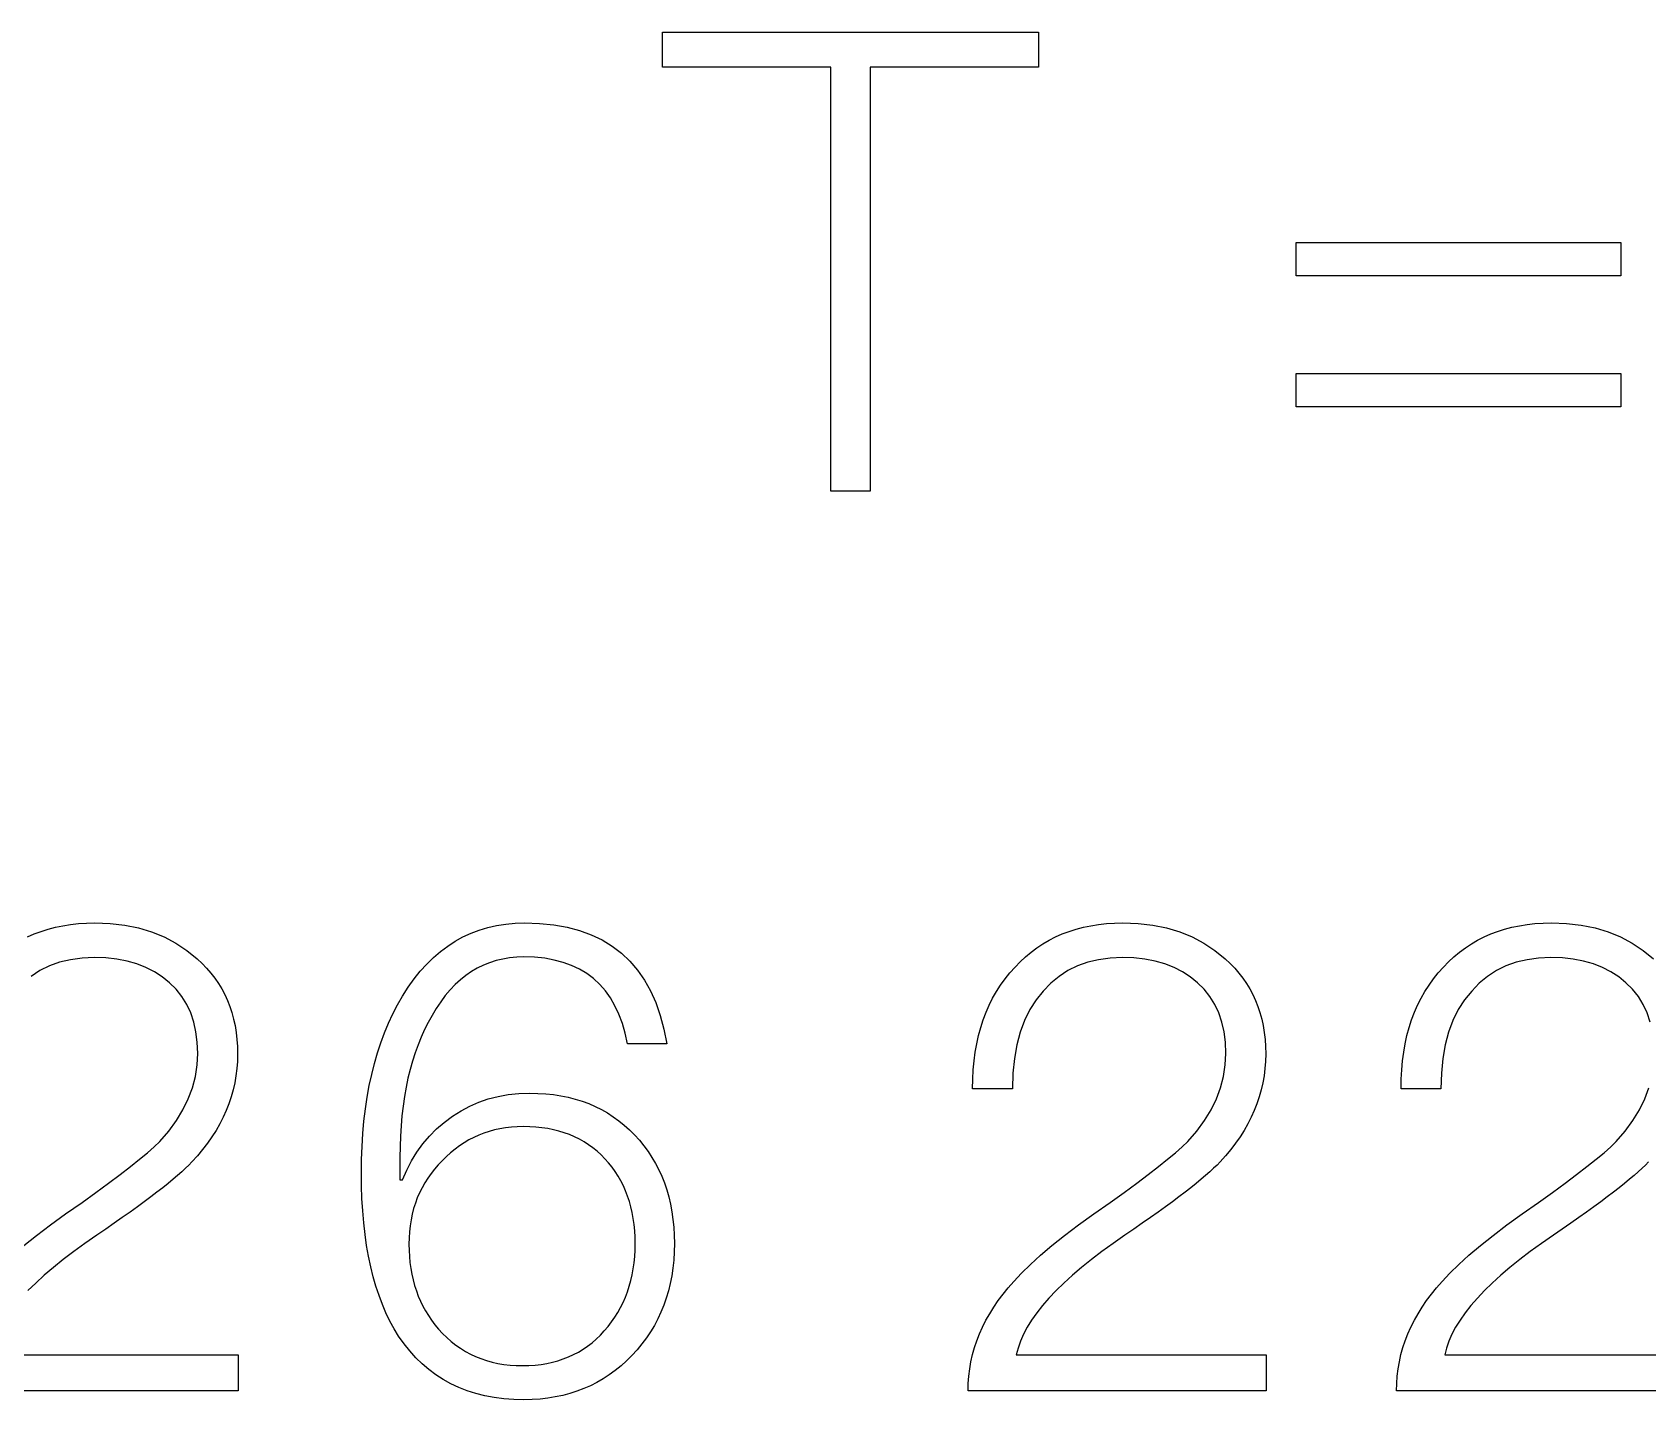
# Model space of a CAD drawing. Extents: x -100 to 100, y -100 to 100.
# Drawn here: x -53.78 to -42.26, y -62.15 to -52.39 of the extents above; entities that cross this region are included whole.
import ezdxf

# ---------------------------------------------------------------- set-up
doc = ezdxf.new("R2010")
doc.units = 0
doc.header["$MEASUREMENT"] = 0
doc.layers.get('0').update_dxf_attribs({"linetype": 'CONTINUOUS'})

msp = doc.modelspace()

# ---------------------------------------------------------------- linework, layer by layer
for points in [[(-49.288608, -52.39271), (-46.605737, -52.39271), (-46.605737, -52.39271), (-46.605737, -52.640361), (-46.605737, -52.640361), (-47.8073, -52.640361), (-47.8073, -52.640361), (-47.8073, -55.667188), (-47.8073, -55.667188), (-48.087051, -55.667188), (-48.087051, -55.667188), (-48.087051, -52.640361), (-48.087051, -52.640361), (-49.288608, -52.640361), (-49.288608, -52.640361), (-49.288608, -52.39271)], [(-44.766709, -53.892368), (-42.450728, -53.892368), (-42.450728, -53.892368), (-42.450728, -54.13084), (-42.450728, -54.13084), (-44.766709, -54.13084), (-44.766709, -54.13084), (-44.766709, -53.892368)], [(-44.766709, -54.82793), (-42.450728, -54.82793), (-42.450728, -54.82793), (-42.450728, -55.066411), (-42.450728, -55.066411), (-44.766709, -55.066411), (-44.766709, -55.066411), (-44.766709, -54.82793)], [(-53.818921, -58.84918), (-53.771519, -58.828169), (-53.771519, -58.828169), (-53.722607, -58.809629), (-53.722607, -58.809629), (-53.672197, -58.79356), (-53.672197, -58.79356), (-53.620283, -58.779961), (-53.620283, -58.779961), (-53.56686, -58.768838), (-53.56686, -58.768838), (-53.511938, -58.760186), (-53.511938, -58.760186), (-53.455508, -58.754004), (-53.455508, -58.754004), (-53.397568, -58.750293), (-53.397568, -58.750293), (-53.33813, -58.749063)], [(-53.33813, -58.749063), (-53.229424, -58.753071), (-53.229424, -58.753071), (-53.125737, -58.765107), (-53.125737, -58.765107), (-53.027065, -58.785176), (-53.027065, -58.785176), (-52.933408, -58.813267), (-52.933408, -58.813267), (-52.844766, -58.849385), (-52.844766, -58.849385), (-52.761143, -58.893525), (-52.761143, -58.893525), (-52.682534, -58.945688), (-52.682534, -58.945688), (-52.60894, -59.005879), (-52.60894, -59.005879), (-52.573955, -59.038091), (-52.573955, -59.038091), (-52.541221, -59.071665), (-52.541221, -59.071665), (-52.510752, -59.106597), (-52.510752, -59.106597), (-52.482534, -59.142891), (-52.482534, -59.142891), (-52.456577, -59.180547), (-52.456577, -59.180547), (-52.432876, -59.219565), (-52.432876, -59.219565), (-52.411436, -59.259946), (-52.411436, -59.259946), (-52.392246, -59.301685), (-52.392246, -59.301685), (-52.375317, -59.34479), (-52.375317, -59.34479), (-52.360645, -59.389253), (-52.360645, -59.389253), (-52.348232, -59.435083), (-52.348232, -59.435083), (-52.338076, -59.482266), (-52.338076, -59.482266), (-52.330176, -59.530815), (-52.330176, -59.530815), (-52.324531, -59.580723), (-52.324531, -59.580723), (-52.321147, -59.631997), (-52.321147, -59.631997), (-52.32002, -59.684629), (-52.32002, -59.684629), (-52.321294, -59.737085), (-52.321294, -59.737085), (-52.325107, -59.788965), (-52.325107, -59.788965), (-52.331465, -59.840269), (-52.331465, -59.840269), (-52.340371, -59.891006), (-52.340371, -59.891006), (-52.351816, -59.941167), (-52.351816, -59.941167), (-52.365806, -59.990752), (-52.365806, -59.990752), (-52.382344, -60.039766), (-52.382344, -60.039766), (-52.401421, -60.088208), (-52.401421, -60.088208), (-52.423042, -60.136074), (-52.423042, -60.136074), (-52.447207, -60.183364), (-52.447207, -60.183364), (-52.473916, -60.230088), (-52.473916, -60.230088), (-52.503174, -60.27623), (-52.503174, -60.27623), (-52.534971, -60.321807), (-52.534971, -60.321807), (-52.569312, -60.366812), (-52.569312, -60.366812), (-52.606201, -60.411235), (-52.606201, -60.411235), (-52.645625, -60.455093), (-52.645625, -60.455093), (-52.667095, -60.477017), (-52.667095, -60.477017), (-52.691348, -60.500381), (-52.691348, -60.500381), (-52.718398, -60.525176), (-52.718398, -60.525176), (-52.748242, -60.551401), (-52.748242, -60.551401), (-52.780884, -60.579063), (-52.780884, -60.579063), (-52.816318, -60.608154), (-52.816318, -60.608154), (-52.854551, -60.638682), (-52.854551, -60.638682), (-52.895571, -60.67064), (-52.895571, -60.67064), (-52.939395, -60.704033), (-52.939395, -60.704033), (-52.986006, -60.738857), (-52.986006, -60.738857), (-53.03541, -60.775122), (-53.03541, -60.775122), (-53.087612, -60.812808), (-53.087612, -60.812808), (-53.142612, -60.851934), (-53.142612, -60.851934), (-53.2004, -60.89249), (-53.2004, -60.89249), (-53.260991, -60.934482), (-53.260991, -60.934482), (-53.32437, -60.97791), (-53.32437, -60.97791), (-53.409087, -61.036597), (-53.409087, -61.036597), (-53.48897, -61.094565), (-53.48897, -61.094565), (-53.564014, -61.151821), (-53.564014, -61.151821), (-53.634219, -61.208359), (-53.634219, -61.208359), (-53.69959, -61.264185), (-53.69959, -61.264185), (-53.760122, -61.319287), (-53.760122, -61.319287), (-53.81582, -61.373677)], [(-50.271855, -58.749063), (-50.165249, -58.752427), (-50.165249, -58.752427), (-50.064409, -58.762529), (-50.064409, -58.762529), (-49.969336, -58.77937), (-49.969336, -58.77937), (-49.880034, -58.802949), (-49.880034, -58.802949), (-49.796499, -58.833262), (-49.796499, -58.833262), (-49.718735, -58.870303), (-49.718735, -58.870303), (-49.646733, -58.914087), (-49.646733, -58.914087), (-49.580503, -58.964609), (-49.580503, -58.964609), (-49.520044, -59.021865), (-49.520044, -59.021865), (-49.465352, -59.085854), (-49.465352, -59.085854), (-49.416421, -59.156582), (-49.416421, -59.156582), (-49.373271, -59.234043), (-49.373271, -59.234043), (-49.335884, -59.318242), (-49.335884, -59.318242), (-49.304263, -59.409175), (-49.304263, -59.409175), (-49.278413, -59.506846), (-49.278413, -59.506846), (-49.25833, -59.61125), (-49.25833, -59.61125), (-49.538081, -59.61125), (-49.538081, -59.61125), (-49.554399, -59.536279), (-49.554399, -59.536279), (-49.574697, -59.466143), (-49.574697, -59.466143), (-49.598975, -59.400845), (-49.598975, -59.400845), (-49.627227, -59.340386), (-49.627227, -59.340386), (-49.659453, -59.284756), (-49.659453, -59.284756), (-49.695659, -59.23397), (-49.695659, -59.23397), (-49.73584, -59.188022), (-49.73584, -59.188022), (-49.78, -59.146909), (-49.78, -59.146909), (-49.82814, -59.11063), (-49.82814, -59.11063), (-49.880249, -59.079194), (-49.880249, -59.079194), (-49.936338, -59.052588), (-49.936338, -59.052588), (-49.996411, -59.030825), (-49.996411, -59.030825), (-50.060449, -59.013896), (-50.060449, -59.013896), (-50.128477, -59.001802), (-50.128477, -59.001802), (-50.200474, -58.994546), (-50.200474, -58.994546), (-50.27645, -58.992129), (-50.27645, -58.992129), (-50.328457, -58.99376), (-50.328457, -58.99376), (-50.378989, -58.998652), (-50.378989, -58.998652), (-50.428057, -59.006802), (-50.428057, -59.006802), (-50.475659, -59.018213), (-50.475659, -59.018213), (-50.521787, -59.032886), (-50.521787, -59.032886), (-50.566445, -59.050815), (-50.566445, -59.050815), (-50.609639, -59.072012), (-50.609639, -59.072012), (-50.651362, -59.096465), (-50.651362, -59.096465), (-50.691611, -59.124175), (-50.691611, -59.124175), (-50.7304, -59.155146), (-50.7304, -59.155146), (-50.76771, -59.189385), (-50.76771, -59.189385), (-50.80356, -59.22688), (-50.80356, -59.22688), (-50.837939, -59.267632), (-50.837939, -59.267632), (-50.870845, -59.311646), (-50.870845, -59.311646), (-50.90229, -59.358926), (-50.90229, -59.358926), (-50.932261, -59.409458), (-50.932261, -59.409458), (-50.960024, -59.459102), (-50.960024, -59.459102), (-50.986001, -59.510571), (-50.986001, -59.510571), (-51.010186, -59.563862), (-51.010186, -59.563862), (-51.032578, -59.618989), (-51.032578, -59.618989), (-51.053184, -59.675938), (-51.053184, -59.675938), (-51.071992, -59.734712), (-51.071992, -59.734712), (-51.089009, -59.795322), (-51.089009, -59.795322), (-51.104238, -59.857754), (-51.104238, -59.857754), (-51.117676, -59.922012), (-51.117676, -59.922012), (-51.129321, -59.988096), (-51.129321, -59.988096), (-51.139175, -60.056011), (-51.139175, -60.056011), (-51.147236, -60.125752), (-51.147236, -60.125752), (-51.153506, -60.197319), (-51.153506, -60.197319), (-51.157983, -60.270718), (-51.157983, -60.270718), (-51.160674, -60.345942), (-51.160674, -60.345942), (-51.161567, -60.422988), (-51.161567, -60.422988), (-51.161567, -60.583511), (-51.161567, -60.583511), (-51.143218, -60.583511), (-51.143218, -60.583511), (-51.113555, -60.513213), (-51.113555, -60.513213), (-51.079585, -60.446782), (-51.079585, -60.446782), (-51.041318, -60.384224), (-51.041318, -60.384224), (-50.998755, -60.325537), (-50.998755, -60.325537), (-50.95189, -60.270718), (-50.95189, -60.270718), (-50.900723, -60.219771), (-50.900723, -60.219771), (-50.845264, -60.17269), (-50.845264, -60.17269), (-50.785503, -60.129478), (-50.785503, -60.129478), (-50.725737, -60.090786), (-50.725737, -60.090786), (-50.663398, -60.057251), (-50.663398, -60.057251), (-50.598477, -60.028872), (-50.598477, -60.028872), (-50.530972, -60.005654), (-50.530972, -60.005654), (-50.460894, -59.987598), (-50.460894, -59.987598), (-50.388232, -59.974697), (-50.388232, -59.974697), (-50.312988, -59.966958), (-50.312988, -59.966958), (-50.235171, -59.96438), (-50.235171, -59.96438), (-50.177432, -59.965542), (-50.177432, -59.965542), (-50.121162, -59.969038), (-50.121162, -59.969038), (-50.066362, -59.974858), (-50.066362, -59.974858), (-50.013032, -59.983013), (-50.013032, -59.983013), (-49.961167, -59.993491), (-49.961167, -59.993491), (-49.910776, -60.006304), (-49.910776, -60.006304), (-49.861851, -60.021436), (-49.861851, -60.021436), (-49.814395, -60.038906), (-49.814395, -60.038906), (-49.768408, -60.058701), (-49.768408, -60.058701), (-49.723892, -60.080825), (-49.723892, -60.080825), (-49.680845, -60.105278), (-49.680845, -60.105278), (-49.639263, -60.132065), (-49.639263, -60.132065), (-49.59915, -60.161172), (-49.59915, -60.161172), (-49.560508, -60.192617), (-49.560508, -60.192617), (-49.523335, -60.226382), (-49.523335, -60.226382), (-49.487627, -60.26248), (-49.487627, -60.26248), (-49.453198, -60.300439), (-49.453198, -60.300439), (-49.420991, -60.339795), (-49.420991, -60.339795), (-49.391001, -60.380552), (-49.391001, -60.380552), (-49.363237, -60.422705), (-49.363237, -60.422705), (-49.33769, -60.466255), (-49.33769, -60.466255), (-49.31437, -60.511201), (-49.31437, -60.511201), (-49.293267, -60.557549), (-49.293267, -60.557549), (-49.27438, -60.605293), (-49.27438, -60.605293), (-49.25772, -60.654429), (-49.25772, -60.654429), (-49.243281, -60.704966), (-49.243281, -60.704966), (-49.231069, -60.756899), (-49.231069, -60.756899), (-49.221069, -60.810229), (-49.221069, -60.810229), (-49.213296, -60.864961), (-49.213296, -60.864961), (-49.207744, -60.921084), (-49.207744, -60.921084), (-49.204409, -60.978608), (-49.204409, -60.978608), (-49.203301, -61.037529), (-49.203301, -61.037529), (-49.204478, -61.09708), (-49.204478, -61.09708), (-49.208032, -61.155337), (-49.208032, -61.155337), (-49.21394, -61.212305), (-49.21394, -61.212305), (-49.222217, -61.267983), (-49.222217, -61.267983), (-49.232856, -61.322373), (-49.232856, -61.322373), (-49.245864, -61.375469), (-49.245864, -61.375469), (-49.26123, -61.427275), (-49.26123, -61.427275), (-49.278965, -61.477793), (-49.278965, -61.477793), (-49.299067, -61.527026), (-49.299067, -61.527026), (-49.321533, -61.574961), (-49.321533, -61.574961), (-49.346362, -61.621616), (-49.346362, -61.621616), (-49.373555, -61.666973), (-49.373555, -61.666973), (-49.40311, -61.71104), (-49.40311, -61.71104), (-49.435039, -61.753818), (-49.435039, -61.753818), (-49.469326, -61.795308), (-49.469326, -61.795308), (-49.505977, -61.835508), (-49.505977, -61.835508), (-49.544463, -61.873833), (-49.544463, -61.873833), (-49.584229, -61.909678), (-49.584229, -61.909678), (-49.625288, -61.943052), (-49.625288, -61.943052), (-49.667642, -61.97396), (-49.667642, -61.97396), (-49.711279, -62.002393), (-49.711279, -62.002393), (-49.756211, -62.02835), (-49.756211, -62.02835), (-49.802432, -62.051831), (-49.802432, -62.051831), (-49.849937, -62.072847), (-49.849937, -62.072847), (-49.898735, -62.091392), (-49.898735, -62.091392), (-49.948828, -62.107461), (-49.948828, -62.107461), (-50.000205, -62.121055), (-50.000205, -62.121055), (-50.052876, -62.132183), (-50.052876, -62.132183), (-50.106831, -62.140835), (-50.106831, -62.140835), (-50.16208, -62.147012), (-50.16208, -62.147012), (-50.218618, -62.150723), (-50.218618, -62.150723), (-50.27645, -62.151963), (-50.27645, -62.151963), (-50.34981, -62.150186), (-50.34981, -62.150186), (-50.42084, -62.144863), (-50.42084, -62.144863), (-50.489541, -62.135996), (-50.489541, -62.135996), (-50.555913, -62.123584), (-50.555913, -62.123584), (-50.619961, -62.107617), (-50.619961, -62.107617), (-50.681675, -62.08811), (-50.681675, -62.08811), (-50.74106, -62.065054), (-50.74106, -62.065054), (-50.79812, -62.038452), (-50.79812, -62.038452), (-50.852847, -62.008301), (-50.852847, -62.008301), (-50.905244, -61.9746), (-50.905244, -61.9746), (-50.955317, -61.937358), (-50.955317, -61.937358), (-51.003062, -61.896567), (-51.003062, -61.896567), (-51.048472, -61.852227), (-51.048472, -61.852227), (-51.091558, -61.804341), (-51.091558, -61.804341), (-51.132314, -61.75291), (-51.132314, -61.75291), (-51.170742, -61.69793), (-51.170742, -61.69793), (-51.202949, -61.645547), (-51.202949, -61.645547), (-51.233081, -61.590444), (-51.233081, -61.590444), (-51.261133, -61.532612), (-51.261133, -61.532612), (-51.287109, -61.472061), (-51.287109, -61.472061), (-51.311011, -61.408789), (-51.311011, -61.408789), (-51.332827, -61.342793), (-51.332827, -61.342793), (-51.352568, -61.274072), (-51.352568, -61.274072), (-51.370234, -61.202632), (-51.370234, -61.202632), (-51.38582, -61.128462), (-51.38582, -61.128462), (-51.399326, -61.051572), (-51.399326, -61.051572), (-51.410752, -60.971963), (-51.410752, -60.971963), (-51.420103, -60.889629), (-51.420103, -60.889629), (-51.427378, -60.80457), (-51.427378, -60.80457), (-51.432573, -60.716787), (-51.432573, -60.716787), (-51.435688, -60.626289), (-51.435688, -60.626289), (-51.436729, -60.533062), (-51.436729, -60.533062), (-51.435581, -60.437305), (-51.435581, -60.437305), (-51.432144, -60.343813), (-51.432144, -60.343813), (-51.426411, -60.252573), (-51.426411, -60.252573), (-51.418384, -60.163589), (-51.418384, -60.163589), (-51.408062, -60.076865), (-51.408062, -60.076865), (-51.395454, -59.992397), (-51.395454, -59.992397), (-51.380547, -59.91019), (-51.380547, -59.91019), (-51.36335, -59.830239), (-51.36335, -59.830239), (-51.343857, -59.752544), (-51.343857, -59.752544), (-51.322075, -59.677104), (-51.322075, -59.677104), (-51.297998, -59.603921), (-51.297998, -59.603921), (-51.271631, -59.532998), (-51.271631, -59.532998), (-51.242964, -59.464331), (-51.242964, -59.464331), (-51.212007, -59.397925), (-51.212007, -59.397925), (-51.17876, -59.333774), (-51.17876, -59.333774), (-51.143218, -59.27188), (-51.143218, -59.27188), (-51.102729, -59.208569), (-51.102729, -59.208569), (-51.060381, -59.149346), (-51.060381, -59.149346), (-51.016172, -59.094204), (-51.016172, -59.094204), (-50.970098, -59.043145), (-50.970098, -59.043145), (-50.922153, -58.996172), (-50.922153, -58.996172), (-50.872354, -58.953286), (-50.872354, -58.953286), (-50.820688, -58.914482), (-50.820688, -58.914482), (-50.767163, -58.879761), (-50.767163, -58.879761), (-50.711768, -58.849131), (-50.711768, -58.849131), (-50.654517, -58.822578), (-50.654517, -58.822578), (-50.595396, -58.800117), (-50.595396, -58.800117), (-50.534414, -58.781733), (-50.534414, -58.781733), (-50.471572, -58.767437), (-50.471572, -58.767437), (-50.40686, -58.757227), (-50.40686, -58.757227), (-50.340293, -58.751104), (-50.340293, -58.751104), (-50.271855, -58.749063)], [(-46.002192, -58.749063), (-45.893481, -58.753071), (-45.893481, -58.753071), (-45.789795, -58.765107), (-45.789795, -58.765107), (-45.691123, -58.785176), (-45.691123, -58.785176), (-45.597466, -58.813267), (-45.597466, -58.813267), (-45.508823, -58.849385), (-45.508823, -58.849385), (-45.4252, -58.893525), (-45.4252, -58.893525), (-45.346592, -58.945688), (-45.346592, -58.945688), (-45.272998, -59.005879), (-45.272998, -59.005879), (-45.238013, -59.038091), (-45.238013, -59.038091), (-45.205278, -59.071665), (-45.205278, -59.071665), (-45.17481, -59.106597), (-45.17481, -59.106597), (-45.146592, -59.142891), (-45.146592, -59.142891), (-45.120635, -59.180547), (-45.120635, -59.180547), (-45.096934, -59.219565), (-45.096934, -59.219565), (-45.075493, -59.259946), (-45.075493, -59.259946), (-45.056304, -59.301685), (-45.056304, -59.301685), (-45.03938, -59.34479), (-45.03938, -59.34479), (-45.024707, -59.389253), (-45.024707, -59.389253), (-45.01229, -59.435083), (-45.01229, -59.435083), (-45.002139, -59.482266), (-45.002139, -59.482266), (-44.994233, -59.530815), (-44.994233, -59.530815), (-44.988589, -59.580723), (-44.988589, -59.580723), (-44.98521, -59.631997), (-44.98521, -59.631997), (-44.984082, -59.684629), (-44.984082, -59.684629), (-44.985352, -59.737085), (-44.985352, -59.737085), (-44.989165, -59.788965), (-44.989165, -59.788965), (-44.995522, -59.840269), (-44.995522, -59.840269), (-45.004429, -59.891006), (-45.004429, -59.891006), (-45.015874, -59.941167), (-45.015874, -59.941167), (-45.029868, -59.990752), (-45.029868, -59.990752), (-45.046401, -60.039766), (-45.046401, -60.039766), (-45.065479, -60.088208), (-45.065479, -60.088208), (-45.087104, -60.136074), (-45.087104, -60.136074), (-45.11127, -60.183364), (-45.11127, -60.183364), (-45.137979, -60.230088), (-45.137979, -60.230088), (-45.167231, -60.27623), (-45.167231, -60.27623), (-45.199028, -60.321807), (-45.199028, -60.321807), (-45.233374, -60.366812), (-45.233374, -60.366812), (-45.270259, -60.411235), (-45.270259, -60.411235), (-45.309688, -60.455093), (-45.309688, -60.455093), (-45.331152, -60.477017), (-45.331152, -60.477017), (-45.355405, -60.500381), (-45.355405, -60.500381), (-45.382461, -60.525176), (-45.382461, -60.525176), (-45.4123, -60.551401), (-45.4123, -60.551401), (-45.444941, -60.579063), (-45.444941, -60.579063), (-45.480376, -60.608154), (-45.480376, -60.608154), (-45.518608, -60.638682), (-45.518608, -60.638682), (-45.559634, -60.67064), (-45.559634, -60.67064), (-45.603452, -60.704033), (-45.603452, -60.704033), (-45.650063, -60.738857), (-45.650063, -60.738857), (-45.699473, -60.775122), (-45.699473, -60.775122), (-45.751675, -60.812808), (-45.751675, -60.812808), (-45.806675, -60.851934), (-45.806675, -60.851934), (-45.864463, -60.89249), (-45.864463, -60.89249), (-45.925049, -60.934482), (-45.925049, -60.934482), (-45.988428, -60.97791), (-45.988428, -60.97791), (-46.073145, -61.036597), (-46.073145, -61.036597), (-46.153027, -61.094565), (-46.153027, -61.094565), (-46.228071, -61.151821), (-46.228071, -61.151821), (-46.298281, -61.208359), (-46.298281, -61.208359), (-46.363652, -61.264185), (-46.363652, -61.264185), (-46.424185, -61.319287), (-46.424185, -61.319287), (-46.479883, -61.373677), (-46.479883, -61.373677), (-46.530737, -61.427349), (-46.530737, -61.427349), (-46.576763, -61.480303), (-46.576763, -61.480303), (-46.617949, -61.532544), (-46.617949, -61.532544), (-46.654297, -61.584063), (-46.654297, -61.584063), (-46.685811, -61.634873), (-46.685811, -61.634873), (-46.712485, -61.684961), (-46.712485, -61.684961), (-46.734321, -61.734336), (-46.734321, -61.734336), (-46.751323, -61.782988), (-46.751323, -61.782988), (-46.763486, -61.830933), (-46.763486, -61.830933), (-44.979492, -61.830933), (-44.979492, -61.830933), (-44.979492, -62.087749), (-44.979492, -62.087749), (-47.107441, -62.087749), (-47.107441, -62.087749), (-47.106167, -62.035259), (-47.106167, -62.035259), (-47.102349, -61.983271), (-47.102349, -61.983271), (-47.095991, -61.931787), (-47.095991, -61.931787), (-47.08709, -61.880801), (-47.08709, -61.880801), (-47.075645, -61.830317), (-47.075645, -61.830317), (-47.06165, -61.780337), (-47.06165, -61.780337), (-47.045117, -61.730859), (-47.045117, -61.730859), (-47.02604, -61.68188), (-47.02604, -61.68188), (-47.004419, -61.633403), (-47.004419, -61.633403), (-46.980249, -61.585425), (-46.980249, -61.585425), (-46.95354, -61.537954), (-46.95354, -61.537954), (-46.924287, -61.490981), (-46.924287, -61.490981), (-46.892485, -61.444512), (-46.892485, -61.444512), (-46.858145, -61.398545), (-46.858145, -61.398545), (-46.82126, -61.353076), (-46.82126, -61.353076), (-46.781831, -61.30811), (-46.781831, -61.30811), (-46.726938, -61.249136), (-46.726938, -61.249136), (-46.663159, -61.186865), (-46.663159, -61.186865), (-46.590498, -61.121294), (-46.590498, -61.121294), (-46.508955, -61.052437), (-46.508955, -61.052437), (-46.418521, -60.980273), (-46.418521, -60.980273), (-46.319204, -60.904819), (-46.319204, -60.904819), (-46.211001, -60.826064), (-46.211001, -60.826064), (-46.093906, -60.744023), (-46.093906, -60.744023), (-45.994951, -60.673008), (-45.994951, -60.673008), (-45.904448, -60.606724), (-45.904448, -60.606724), (-45.822402, -60.545171), (-45.822402, -60.545171), (-45.748809, -60.488345), (-45.748809, -60.488345), (-45.683667, -60.43625), (-45.683667, -60.43625), (-45.626987, -60.388887), (-45.626987, -60.388887), (-45.57876, -60.346245), (-45.57876, -60.346245), (-45.538989, -60.30834), (-45.538989, -60.30834), (-45.475571, -60.234321), (-45.475571, -60.234321), (-45.420615, -60.159004), (-45.420615, -60.159004), (-45.374106, -60.082402), (-45.374106, -60.082402), (-45.336055, -60.004512), (-45.336055, -60.004512), (-45.30646, -59.925327), (-45.30646, -59.925327), (-45.285322, -59.844854), (-45.285322, -59.844854), (-45.272637, -59.763091), (-45.272637, -59.763091), (-45.268408, -59.680039), (-45.268408, -59.680039), (-45.271563, -59.600933), (-45.271563, -59.600933), (-45.281021, -59.526406), (-45.281021, -59.526406), (-45.296787, -59.45647), (-45.296787, -59.45647), (-45.318862, -59.391118), (-45.318862, -59.391118), (-45.347236, -59.330352), (-45.347236, -59.330352), (-45.381919, -59.27417), (-45.381919, -59.27417), (-45.42291, -59.222578), (-45.42291, -59.222578), (-45.4702, -59.175571), (-45.4702, -59.175571), (-45.521724, -59.133647), (-45.521724, -59.133647), (-45.577686, -59.097319), (-45.577686, -59.097319), (-45.638096, -59.066577), (-45.638096, -59.066577), (-45.702944, -59.041426), (-45.702944, -59.041426), (-45.772241, -59.02186), (-45.772241, -59.02186), (-45.845977, -59.007886), (-45.845977, -59.007886), (-45.924155, -58.999507), (-45.924155, -58.999507), (-46.006782, -58.996709), (-46.006782, -58.996709), (-46.093843, -59.000435), (-46.093843, -59.000435), (-46.176182, -59.011616), (-46.176182, -59.011616), (-46.253784, -59.030244), (-46.253784, -59.030244), (-46.32666, -59.056328), (-46.32666, -59.056328), (-46.394805, -59.089863), (-46.394805, -59.089863), (-46.458228, -59.130854), (-46.458228, -59.130854), (-46.516909, -59.179297), (-46.516909, -59.179297), (-46.570869, -59.23519), (-46.570869, -59.23519), (-46.622461, -59.298247), (-46.622461, -59.298247), (-46.667178, -59.368184), (-46.667178, -59.368184), (-46.705015, -59.445), (-46.705015, -59.445), (-46.735967, -59.528701), (-46.735967, -59.528701), (-46.760044, -59.619277), (-46.760044, -59.619277), (-46.777241, -59.716733), (-46.777241, -59.716733), (-46.787559, -59.821064), (-46.787559, -59.821064), (-46.790996, -59.93228), (-46.790996, -59.93228), (-47.075337, -59.93228), (-47.075337, -59.93228), (-47.07416, -59.864399), (-47.07416, -59.864399), (-47.07061, -59.79835), (-47.07061, -59.79835), (-47.064697, -59.734126), (-47.064697, -59.734126), (-47.056421, -59.671729), (-47.056421, -59.671729), (-47.045781, -59.611162), (-47.045781, -59.611162), (-47.032778, -59.552422), (-47.032778, -59.552422), (-47.017407, -59.495503), (-47.017407, -59.495503), (-46.999673, -59.440415), (-46.999673, -59.440415), (-46.97957, -59.387153), (-46.97957, -59.387153), (-46.957104, -59.335723), (-46.957104, -59.335723), (-46.932275, -59.286118), (-46.932275, -59.286118), (-46.905083, -59.23834), (-46.905083, -59.23834), (-46.875527, -59.192388), (-46.875527, -59.192388), (-46.843599, -59.148262), (-46.843599, -59.148262), (-46.809312, -59.105972), (-46.809312, -59.105972), (-46.772661, -59.065498), (-46.772661, -59.065498), (-46.735791, -59.027178), (-46.735791, -59.027178), (-46.697417, -58.991333), (-46.697417, -58.991333), (-46.657539, -58.957959), (-46.657539, -58.957959), (-46.616157, -58.927056), (-46.616157, -58.927056), (-46.573271, -58.898628), (-46.573271, -58.898628), (-46.528877, -58.872671), (-46.528877, -58.872671), (-46.482979, -58.84918), (-46.482979, -58.84918), (-46.435576, -58.828169), (-46.435576, -58.828169), (-46.38667, -58.809629), (-46.38667, -58.809629), (-46.33626, -58.79356), (-46.33626, -58.79356), (-46.284346, -58.779961), (-46.284346, -58.779961), (-46.230923, -58.768838), (-46.230923, -58.768838), (-46.175996, -58.760186), (-46.175996, -58.760186), (-46.119565, -58.754004), (-46.119565, -58.754004), (-46.061631, -58.750293), (-46.061631, -58.750293), (-46.002192, -58.749063)], [(-42.239688, -59.45647), (-42.261758, -59.391118), (-42.261758, -59.391118), (-42.290137, -59.330352), (-42.290137, -59.330352), (-42.324819, -59.27417), (-42.324819, -59.27417), (-42.365806, -59.222578), (-42.365806, -59.222578), (-42.413096, -59.175571), (-42.413096, -59.175571), (-42.464619, -59.133647), (-42.464619, -59.133647), (-42.520586, -59.097319), (-42.520586, -59.097319), (-42.580996, -59.066577), (-42.580996, -59.066577), (-42.645845, -59.041426), (-42.645845, -59.041426), (-42.715142, -59.02186), (-42.715142, -59.02186), (-42.788877, -59.007886), (-42.788877, -59.007886), (-42.867056, -58.999507), (-42.867056, -58.999507), (-42.949683, -58.996709), (-42.949683, -58.996709), (-43.036743, -59.000435), (-43.036743, -59.000435), (-43.119082, -59.011616), (-43.119082, -59.011616), (-43.196685, -59.030244), (-43.196685, -59.030244), (-43.269561, -59.056328), (-43.269561, -59.056328), (-43.337705, -59.089863), (-43.337705, -59.089863), (-43.401128, -59.130854), (-43.401128, -59.130854), (-43.45981, -59.179297), (-43.45981, -59.179297), (-43.51377, -59.23519), (-43.51377, -59.23519), (-43.565361, -59.298247), (-43.565361, -59.298247), (-43.610078, -59.368184), (-43.610078, -59.368184), (-43.647915, -59.445), (-43.647915, -59.445), (-43.678867, -59.528701), (-43.678867, -59.528701), (-43.702944, -59.619277), (-43.702944, -59.619277), (-43.720142, -59.716733), (-43.720142, -59.716733), (-43.730459, -59.821064), (-43.730459, -59.821064), (-43.733896, -59.93228), (-43.733896, -59.93228), (-44.018237, -59.93228), (-44.018237, -59.93228), (-44.017056, -59.864399), (-44.017056, -59.864399), (-44.013511, -59.79835), (-44.013511, -59.79835), (-44.007598, -59.734126), (-44.007598, -59.734126), (-43.999321, -59.671729), (-43.999321, -59.671729), (-43.988682, -59.611162), (-43.988682, -59.611162), (-43.975674, -59.552422), (-43.975674, -59.552422), (-43.960308, -59.495503), (-43.960308, -59.495503), (-43.942568, -59.440415), (-43.942568, -59.440415), (-43.922471, -59.387153), (-43.922471, -59.387153), (-43.900005, -59.335723), (-43.900005, -59.335723), (-43.875176, -59.286118), (-43.875176, -59.286118), (-43.847983, -59.23834), (-43.847983, -59.23834), (-43.818428, -59.192388), (-43.818428, -59.192388), (-43.786499, -59.148262), (-43.786499, -59.148262), (-43.752212, -59.105972), (-43.752212, -59.105972), (-43.715557, -59.065498), (-43.715557, -59.065498), (-43.678691, -59.027178), (-43.678691, -59.027178), (-43.640317, -58.991333), (-43.640317, -58.991333), (-43.600439, -58.957959), (-43.600439, -58.957959), (-43.559058, -58.927056), (-43.559058, -58.927056), (-43.516172, -58.898628), (-43.516172, -58.898628), (-43.471777, -58.872671), (-43.471777, -58.872671), (-43.425879, -58.84918), (-43.425879, -58.84918), (-43.378477, -58.828169), (-43.378477, -58.828169), (-43.32957, -58.809629), (-43.32957, -58.809629), (-43.27916, -58.79356), (-43.27916, -58.79356), (-43.227246, -58.779961), (-43.227246, -58.779961), (-43.173823, -58.768838), (-43.173823, -58.768838), (-43.118896, -58.760186), (-43.118896, -58.760186), (-43.062466, -58.754004), (-43.062466, -58.754004), (-43.004526, -58.750293), (-43.004526, -58.750293), (-42.945088, -58.749063)], [(-42.945088, -58.749063), (-42.836382, -58.753071), (-42.836382, -58.753071), (-42.732695, -58.765107), (-42.732695, -58.765107), (-42.634023, -58.785176), (-42.634023, -58.785176), (-42.540366, -58.813267), (-42.540366, -58.813267), (-42.451724, -58.849385), (-42.451724, -58.849385), (-42.368101, -58.893525), (-42.368101, -58.893525), (-42.289492, -58.945688), (-42.289492, -58.945688), (-42.215898, -59.005879)], [(-53.844893, -61.052437), (-53.754458, -60.980273), (-53.754458, -60.980273), (-53.655142, -60.904819), (-53.655142, -60.904819), (-53.546938, -60.826064), (-53.546938, -60.826064), (-53.429849, -60.744023), (-53.429849, -60.744023), (-53.330889, -60.673008), (-53.330889, -60.673008), (-53.240391, -60.606724), (-53.240391, -60.606724), (-53.15834, -60.545171), (-53.15834, -60.545171), (-53.084746, -60.488345), (-53.084746, -60.488345), (-53.019609, -60.43625), (-53.019609, -60.43625), (-52.962925, -60.388887), (-52.962925, -60.388887), (-52.914702, -60.346245), (-52.914702, -60.346245), (-52.874932, -60.30834), (-52.874932, -60.30834), (-52.811514, -60.234321), (-52.811514, -60.234321), (-52.756553, -60.159004), (-52.756553, -60.159004), (-52.710049, -60.082402), (-52.710049, -60.082402), (-52.671997, -60.004512), (-52.671997, -60.004512), (-52.642402, -59.925327), (-52.642402, -59.925327), (-52.62126, -59.844854), (-52.62126, -59.844854), (-52.608574, -59.763091), (-52.608574, -59.763091), (-52.604346, -59.680039), (-52.604346, -59.680039), (-52.607505, -59.600933), (-52.607505, -59.600933), (-52.616963, -59.526406), (-52.616963, -59.526406), (-52.632725, -59.45647), (-52.632725, -59.45647), (-52.6548, -59.391118), (-52.6548, -59.391118), (-52.683174, -59.330352), (-52.683174, -59.330352), (-52.717856, -59.27417), (-52.717856, -59.27417), (-52.758848, -59.222578), (-52.758848, -59.222578), (-52.806138, -59.175571), (-52.806138, -59.175571), (-52.857661, -59.133647), (-52.857661, -59.133647), (-52.913628, -59.097319), (-52.913628, -59.097319), (-52.974033, -59.066577), (-52.974033, -59.066577), (-53.038887, -59.041426), (-53.038887, -59.041426), (-53.108184, -59.02186), (-53.108184, -59.02186), (-53.181914, -59.007886), (-53.181914, -59.007886), (-53.260098, -58.999507), (-53.260098, -58.999507), (-53.34272, -58.996709), (-53.34272, -58.996709), (-53.42978, -59.000435), (-53.42978, -59.000435), (-53.512119, -59.011616), (-53.512119, -59.011616), (-53.589722, -59.030244), (-53.589722, -59.030244), (-53.662603, -59.056328), (-53.662603, -59.056328), (-53.730747, -59.089863), (-53.730747, -59.089863), (-53.794165, -59.130854)], [(-41.922393, -62.087749), (-44.050342, -62.087749), (-44.050342, -62.087749), (-44.049067, -62.035259), (-44.049067, -62.035259), (-44.045249, -61.983271), (-44.045249, -61.983271), (-44.038892, -61.931787), (-44.038892, -61.931787), (-44.02999, -61.880801), (-44.02999, -61.880801), (-44.01854, -61.830317), (-44.01854, -61.830317), (-44.004551, -61.780337), (-44.004551, -61.780337), (-43.988018, -61.730859), (-43.988018, -61.730859), (-43.96894, -61.68188), (-43.96894, -61.68188), (-43.947314, -61.633403), (-43.947314, -61.633403), (-43.923149, -61.585425), (-43.923149, -61.585425), (-43.89644, -61.537954), (-43.89644, -61.537954), (-43.867188, -61.490981), (-43.867188, -61.490981), (-43.835386, -61.444512), (-43.835386, -61.444512), (-43.801045, -61.398545), (-43.801045, -61.398545), (-43.76416, -61.353076), (-43.76416, -61.353076), (-43.724731, -61.30811), (-43.724731, -61.30811), (-43.669839, -61.249136), (-43.669839, -61.249136), (-43.60606, -61.186865), (-43.60606, -61.186865), (-43.533398, -61.121294), (-43.533398, -61.121294), (-43.451855, -61.052437), (-43.451855, -61.052437), (-43.361421, -60.980273), (-43.361421, -60.980273), (-43.2621, -60.904819), (-43.2621, -60.904819), (-43.153901, -60.826064), (-43.153901, -60.826064), (-43.036807, -60.744023), (-43.036807, -60.744023), (-42.937852, -60.673008), (-42.937852, -60.673008), (-42.847349, -60.606724), (-42.847349, -60.606724), (-42.765303, -60.545171), (-42.765303, -60.545171), (-42.691709, -60.488345), (-42.691709, -60.488345), (-42.626567, -60.43625), (-42.626567, -60.43625), (-42.569888, -60.388887), (-42.569888, -60.388887), (-42.52166, -60.346245), (-42.52166, -60.346245), (-42.48189, -60.30834), (-42.48189, -60.30834), (-42.418472, -60.234321), (-42.418472, -60.234321), (-42.363516, -60.159004), (-42.363516, -60.159004), (-42.317007, -60.082402), (-42.317007, -60.082402), (-42.278955, -60.004512), (-42.278955, -60.004512), (-42.24936, -59.925327)], [(-50.28103, -60.202861), (-50.324131, -60.203809), (-50.324131, -60.203809), (-50.366299, -60.20666), (-50.366299, -60.20666), (-50.407539, -60.211406), (-50.407539, -60.211406), (-50.447847, -60.218052), (-50.447847, -60.218052), (-50.487222, -60.226597), (-50.487222, -60.226597), (-50.525669, -60.237041), (-50.525669, -60.237041), (-50.563184, -60.249385), (-50.563184, -60.249385), (-50.599761, -60.263628), (-50.599761, -60.263628), (-50.63541, -60.279766), (-50.63541, -60.279766), (-50.670132, -60.297808), (-50.670132, -60.297808), (-50.703916, -60.317744), (-50.703916, -60.317744), (-50.736772, -60.33958), (-50.736772, -60.33958), (-50.768696, -60.36332), (-50.768696, -60.36332), (-50.799692, -60.38895), (-50.799692, -60.38895), (-50.829751, -60.416484), (-50.829751, -60.416484), (-50.858877, -60.445918), (-50.858877, -60.445918), (-50.887759, -60.475659), (-50.887759, -60.475659), (-50.914775, -60.506401), (-50.914775, -60.506401), (-50.939927, -60.538145), (-50.939927, -60.538145), (-50.963218, -60.570894), (-50.963218, -60.570894), (-50.984639, -60.604644), (-50.984639, -60.604644), (-51.004204, -60.639395), (-51.004204, -60.639395), (-51.021904, -60.675156), (-51.021904, -60.675156), (-51.037739, -60.711919), (-51.037739, -60.711919), (-51.051714, -60.749678), (-51.051714, -60.749678), (-51.063823, -60.788447), (-51.063823, -60.788447), (-51.074067, -60.828218), (-51.074067, -60.828218), (-51.082456, -60.868989), (-51.082456, -60.868989), (-51.088975, -60.910767), (-51.088975, -60.910767), (-51.093633, -60.95355), (-51.093633, -60.95355), (-51.096426, -60.997334), (-51.096426, -60.997334), (-51.097358, -61.042119), (-51.097358, -61.042119), (-51.096538, -61.086943), (-51.096538, -61.086943), (-51.094063, -61.13083), (-51.094063, -61.13083), (-51.089941, -61.173789), (-51.089941, -61.173789), (-51.084175, -61.215815), (-51.084175, -61.215815), (-51.076758, -61.256909), (-51.076758, -61.256909), (-51.06769, -61.297075), (-51.06769, -61.297075), (-51.056982, -61.336309), (-51.056982, -61.336309), (-51.044619, -61.374609), (-51.044619, -61.374609), (-51.03061, -61.411978), (-51.03061, -61.411978), (-51.014951, -61.448418), (-51.014951, -61.448418), (-50.997646, -61.483926), (-50.997646, -61.483926), (-50.978696, -61.518496), (-50.978696, -61.518496), (-50.958091, -61.552139), (-50.958091, -61.552139), (-50.93584, -61.584854), (-50.93584, -61.584854), (-50.911943, -61.616631), (-50.911943, -61.616631), (-50.886401, -61.64748), (-50.886401, -61.64748), (-50.857178, -61.679136), (-50.857178, -61.679136), (-50.826851, -61.70875), (-50.826851, -61.70875), (-50.79541, -61.736318), (-50.79541, -61.736318), (-50.762861, -61.761851), (-50.762861, -61.761851), (-50.729199, -61.785337), (-50.729199, -61.785337), (-50.694429, -61.806777), (-50.694429, -61.806777), (-50.658545, -61.826182), (-50.658545, -61.826182), (-50.621553, -61.84354), (-50.621553, -61.84354), (-50.583447, -61.858857), (-50.583447, -61.858857), (-50.544233, -61.872134), (-50.544233, -61.872134), (-50.503906, -61.883364), (-50.503906, -61.883364), (-50.462471, -61.892554), (-50.462471, -61.892554), (-50.419922, -61.899697), (-50.419922, -61.899697), (-50.376265, -61.904805), (-50.376265, -61.904805), (-50.331499, -61.907871), (-50.331499, -61.907871), (-50.28562, -61.908892), (-50.28562, -61.908892), (-50.240884, -61.90792), (-50.240884, -61.90792), (-50.197261, -61.90502), (-50.197261, -61.90502), (-50.154751, -61.900186), (-50.154751, -61.900186), (-50.11335, -61.893413), (-50.11335, -61.893413), (-50.073062, -61.884707), (-50.073062, -61.884707), (-50.033882, -61.874067), (-50.033882, -61.874067), (-49.995815, -61.861489), (-49.995815, -61.861489), (-49.958853, -61.846978), (-49.958853, -61.846978), (-49.923008, -61.830532), (-49.923008, -61.830532), (-49.888271, -61.812153), (-49.888271, -61.812153), (-49.854648, -61.791836), (-49.854648, -61.791836), (-49.822134, -61.769585), (-49.822134, -61.769585), (-49.790728, -61.7454), (-49.790728, -61.7454), (-49.760435, -61.719282), (-49.760435, -61.719282), (-49.73125, -61.69123), (-49.73125, -61.69123), (-49.703179, -61.66124), (-49.703179, -61.66124), (-49.676523, -61.629785), (-49.676523, -61.629785), (-49.651587, -61.597319), (-49.651587, -61.597319), (-49.628369, -61.563857), (-49.628369, -61.563857), (-49.606875, -61.52939), (-49.606875, -61.52939), (-49.587095, -61.493916), (-49.587095, -61.493916), (-49.569043, -61.457446), (-49.569043, -61.457446), (-49.5527, -61.419966), (-49.5527, -61.419966), (-49.538081, -61.381489), (-49.538081, -61.381489), (-49.525181, -61.342007), (-49.525181, -61.342007), (-49.514009, -61.301519), (-49.514009, -61.301519), (-49.504546, -61.260029), (-49.504546, -61.260029), (-49.496807, -61.217534), (-49.496807, -61.217534), (-49.490786, -61.174038), (-49.490786, -61.174038), (-49.486489, -61.129541), (-49.486489, -61.129541), (-49.483911, -61.084038), (-49.483911, -61.084038), (-49.483052, -61.037529), (-49.483052, -61.037529), (-49.483892, -60.991094), (-49.483892, -60.991094), (-49.486416, -60.945806), (-49.486416, -60.945806), (-49.490625, -60.901665), (-49.490625, -60.901665), (-49.496519, -60.858672), (-49.496519, -60.858672), (-49.504097, -60.816821), (-49.504097, -60.816821), (-49.513364, -60.776118), (-49.513364, -60.776118), (-49.524307, -60.736563), (-49.524307, -60.736563), (-49.536934, -60.698154), (-49.536934, -60.698154), (-49.55125, -60.660894), (-49.55125, -60.660894), (-49.567251, -60.62478), (-49.567251, -60.62478), (-49.584927, -60.58981), (-49.584927, -60.58981), (-49.604297, -60.555981), (-49.604297, -60.555981), (-49.625347, -60.523311), (-49.625347, -60.523311), (-49.648081, -60.491777), (-49.648081, -60.491777), (-49.672495, -60.461396), (-49.672495, -60.461396), (-49.698599, -60.432158), (-49.698599, -60.432158), (-49.726133, -60.404395), (-49.726133, -60.404395), (-49.754849, -60.378418), (-49.754849, -60.378418), (-49.784746, -60.354233), (-49.784746, -60.354233), (-49.815825, -60.331841), (-49.815825, -60.331841), (-49.848091, -60.31124), (-49.848091, -60.31124), (-49.881538, -60.292432), (-49.881538, -60.292432), (-49.916167, -60.27541), (-49.916167, -60.27541), (-49.951978, -60.260186), (-49.951978, -60.260186), (-49.98897, -60.246748), (-49.98897, -60.246748), (-50.027148, -60.235107), (-50.027148, -60.235107), (-50.066504, -60.225254), (-50.066504, -60.225254), (-50.107041, -60.217192), (-50.107041, -60.217192), (-50.148765, -60.210923), (-50.148765, -60.210923), (-50.19167, -60.206445), (-50.19167, -60.206445), (-50.235762, -60.203755), (-50.235762, -60.203755), (-50.28103, -60.202861)], [(-42.252588, -60.455093), (-42.274053, -60.477017), (-42.274053, -60.477017), (-42.298306, -60.500381), (-42.298306, -60.500381), (-42.325356, -60.525176), (-42.325356, -60.525176), (-42.3552, -60.551401), (-42.3552, -60.551401), (-42.387842, -60.579063), (-42.387842, -60.579063), (-42.423276, -60.608154), (-42.423276, -60.608154), (-42.461509, -60.638682), (-42.461509, -60.638682), (-42.502534, -60.67064), (-42.502534, -60.67064), (-42.546353, -60.704033), (-42.546353, -60.704033), (-42.592964, -60.738857), (-42.592964, -60.738857), (-42.642373, -60.775122), (-42.642373, -60.775122), (-42.694575, -60.812808), (-42.694575, -60.812808), (-42.74957, -60.851934), (-42.74957, -60.851934), (-42.807363, -60.89249), (-42.807363, -60.89249), (-42.867949, -60.934482), (-42.867949, -60.934482), (-42.931328, -60.97791), (-42.931328, -60.97791), (-43.016045, -61.036597), (-43.016045, -61.036597), (-43.095928, -61.094565), (-43.095928, -61.094565), (-43.170972, -61.151821), (-43.170972, -61.151821), (-43.241182, -61.208359), (-43.241182, -61.208359), (-43.306553, -61.264185), (-43.306553, -61.264185), (-43.367085, -61.319287), (-43.367085, -61.319287), (-43.422783, -61.373677), (-43.422783, -61.373677), (-43.473638, -61.427349), (-43.473638, -61.427349), (-43.519663, -61.480303), (-43.519663, -61.480303), (-43.56085, -61.532544), (-43.56085, -61.532544), (-43.597197, -61.584063), (-43.597197, -61.584063), (-43.628706, -61.634873), (-43.628706, -61.634873), (-43.655386, -61.684961), (-43.655386, -61.684961), (-43.677222, -61.734336), (-43.677222, -61.734336), (-43.694224, -61.782988), (-43.694224, -61.782988), (-43.706387, -61.830933), (-43.706387, -61.830933), (-41.922393, -61.830933)], [(-54.099429, -61.830933), (-52.31543, -61.830933), (-52.31543, -61.830933), (-52.31543, -62.087749), (-52.31543, -62.087749), (-54.443379, -62.087749)]]:
    msp.add_lwpolyline(points)

doc.saveas('drawing.dxf')
